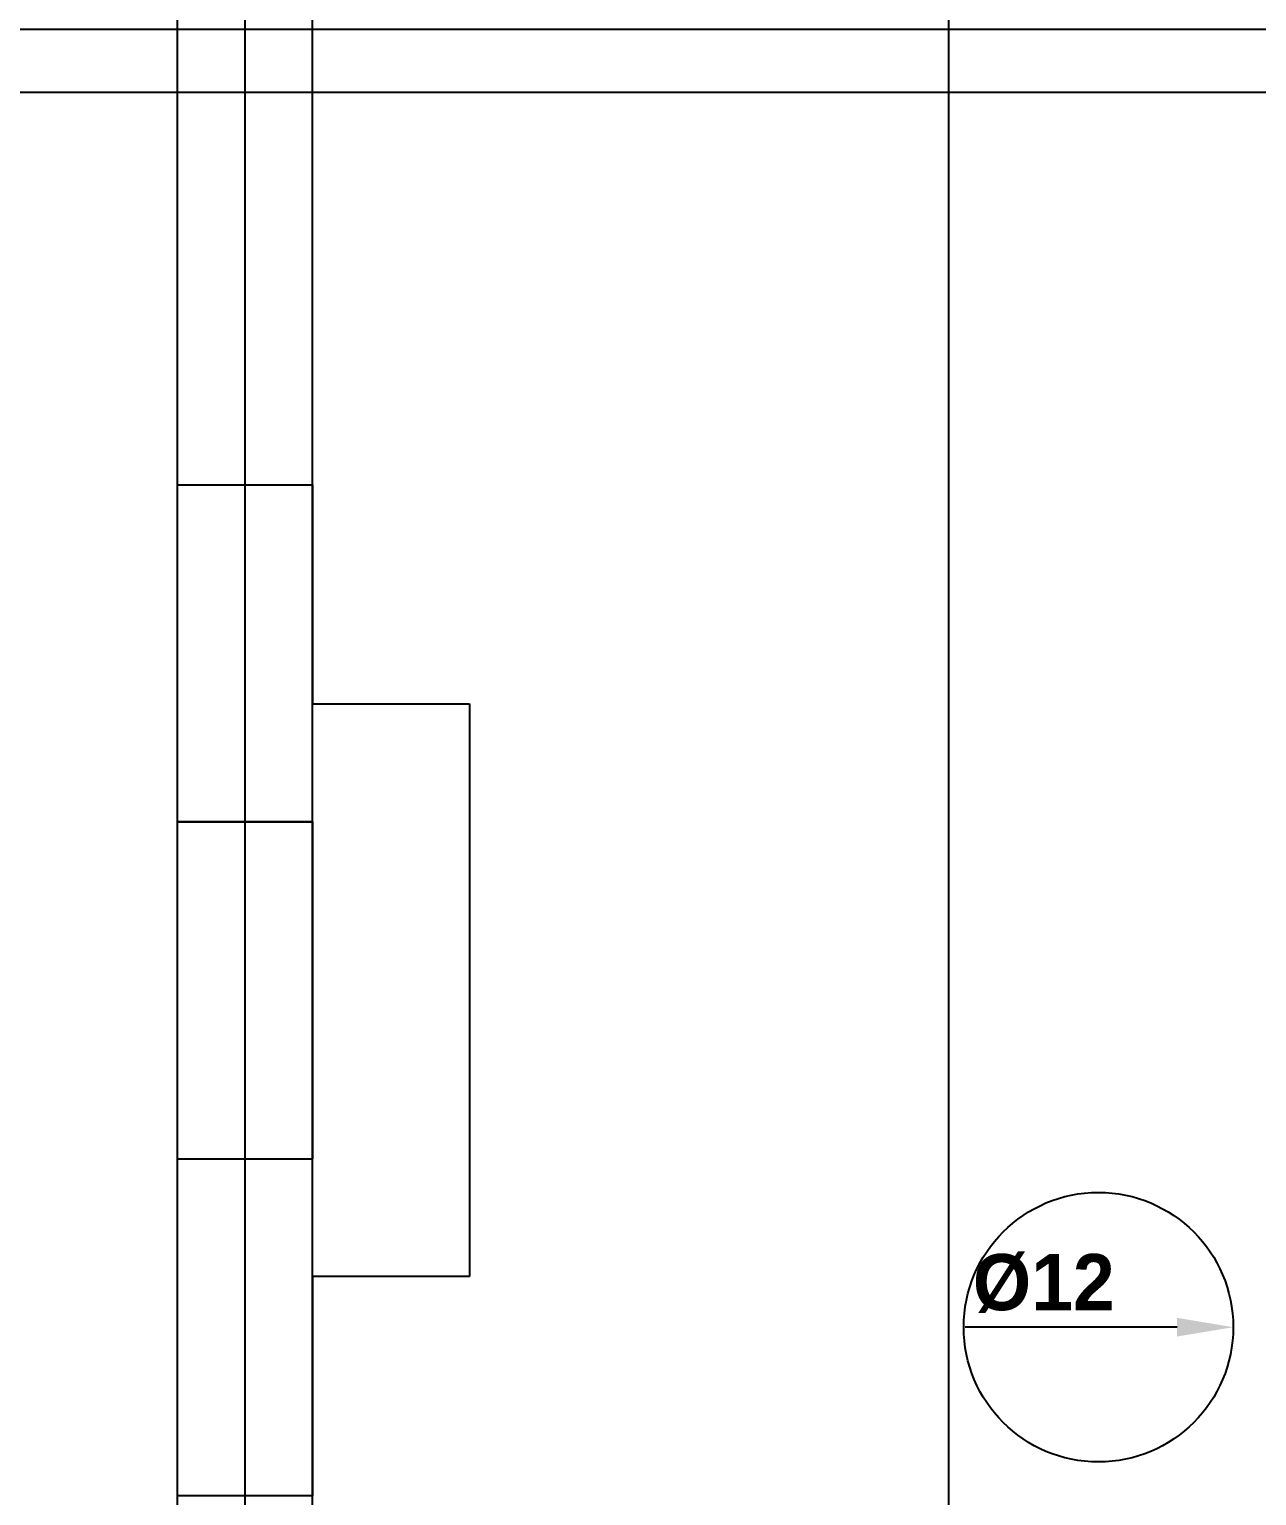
# Model space of a CAD drawing. Header units: millimetres. Extents: x -118 to 978, y -2247 to 617.
# Drawn here: x 540.1 to 594.8, y 546.4 to 611.6 of the extents above; entities that cross this region are included whole.
import ezdxf

# ---------------------------------------------------------------- set-up
doc = ezdxf.new("R2010")
doc.units = ezdxf.units.MM
doc.layers.add('Holes', color=1, linetype='Continuous', plot=False)
doc.layers.add('TabGuides', color=3, linetype='Continuous')
doc.layers.add('text', color=5, linetype='Continuous')
doc.styles.get("Standard").update_dxf_attribs({"font": 'FreeSansBold.ttf'})
doc.dimstyles.new('ISO-25', dxfattribs={"dimtxt": 2.5, "dimasz": 2.5, "dimexe": 1.25, "dimexo": 0.625, "dimtad": 1, "dimdec": 3, "dimdsep": 46, "dimtxsty": 'Standard', "dimcen": 2.5, "dimadec": 0, "dimazin": 0, "dimtfac": 1, "dimtmove": 0, "dimatfit": 3, "dimfxl": 1, "dimarcsym": 0})

# ---------------------------------------------------------------- blocks, each defined once
blk = doc.blocks.new('*D762')
at = {"layer": 'Defpoints', "color": 0}
for p in [(146.229, -54.976), (158.229, -54.976)]:
    blk.add_point(p, dxfattribs=at)
at = {"layer": 'TabGuides', "color": 0, "lineweight": -2}
blk.add_line((155.729, -54.976), (146.3, -54.976), dxfattribs=at)
at = {"layer": 'TabGuides', "color": 0}
blk.add_solid([(155.729, -55.393), (155.729, -54.559), (158.229, -54.976)], dxfattribs=at)
at = {"layer": 'TabGuides', "color": 0, "insert": (149.793, -53.034), "char_height": 2.5, "attachment_point": 5}
blk.add_mtext('%%c12', dxfattribs=at)
blk = doc.blocks.new('*D768')
at = {"layer": 'Defpoints', "color": 0}
for p in [(146.229, -54.976), (158.229, -54.976)]:
    blk.add_point(p, dxfattribs=at)
at = {"layer": 'TabGuides', "color": 0, "lineweight": -2}
blk.add_line((155.729, -54.976), (146.3, -54.976), dxfattribs=at)
at = {"layer": 'TabGuides', "color": 0}
blk.add_solid([(155.729, -55.393), (155.729, -54.559), (158.229, -54.976)], dxfattribs=at)
at = {"layer": 'TabGuides', "color": 0, "insert": (149.793, -53.034), "char_height": 2.5, "attachment_point": 5}
blk.add_mtext('%%c12', dxfattribs=at)
blk = doc.blocks.new('*D774')
at = {"layer": 'Defpoints', "color": 0}
for p in [(146.229, -54.976), (158.229, -54.976)]:
    blk.add_point(p, dxfattribs=at)
at = {"layer": 'TabGuides', "color": 0, "lineweight": -2}
blk.add_line((155.729, -54.976), (146.3, -54.976), dxfattribs=at)
at = {"layer": 'TabGuides', "color": 0}
blk.add_solid([(155.729, -55.393), (155.729, -54.559), (158.229, -54.976)], dxfattribs=at)
at = {"layer": 'TabGuides', "color": 0, "insert": (149.793, -53.034), "char_height": 2.5, "attachment_point": 5}
blk.add_mtext('%%c12', dxfattribs=at)
blk = doc.blocks.new('*D780')
at = {"layer": 'Defpoints', "color": 0}
for p in [(146.229, -54.976), (158.229, -54.976)]:
    blk.add_point(p, dxfattribs=at)
at = {"layer": 'TabGuides', "color": 0, "lineweight": -2}
blk.add_line((155.729, -54.976), (146.3, -54.976), dxfattribs=at)
at = {"layer": 'TabGuides', "color": 0}
blk.add_solid([(155.729, -55.393), (155.729, -54.559), (158.229, -54.976)], dxfattribs=at)
at = {"layer": 'TabGuides', "color": 0, "insert": (149.793, -53.034), "char_height": 2.5, "attachment_point": 5}
blk.add_mtext('%%c12', dxfattribs=at)
blk = doc.blocks.new('*D786')
at = {"layer": 'Defpoints', "color": 0}
for p in [(146.229, -54.976), (158.229, -54.976)]:
    blk.add_point(p, dxfattribs=at)
at = {"layer": 'TabGuides', "color": 0, "lineweight": -2}
blk.add_line((155.729, -54.976), (146.3, -54.976), dxfattribs=at)
at = {"layer": 'TabGuides', "color": 0}
blk.add_solid([(155.729, -55.393), (155.729, -54.559), (158.229, -54.976)], dxfattribs=at)
at = {"layer": 'TabGuides', "color": 0, "insert": (149.793, -53.034), "char_height": 2.5, "attachment_point": 5}
blk.add_mtext('%%c12', dxfattribs=at)
blk = doc.blocks.new('*D792')
at = {"layer": 'Defpoints', "color": 0}
for p in [(146.229, -54.976), (158.229, -54.976)]:
    blk.add_point(p, dxfattribs=at)
at = {"layer": 'TabGuides', "color": 0, "lineweight": -2}
blk.add_line((155.729, -54.976), (146.3, -54.976), dxfattribs=at)
at = {"layer": 'TabGuides', "color": 0}
blk.add_solid([(155.729, -55.393), (155.729, -54.559), (158.229, -54.976)], dxfattribs=at)
at = {"layer": 'TabGuides', "color": 0, "insert": (149.793, -53.034), "char_height": 2.5, "attachment_point": 5}
blk.add_mtext('%%c12', dxfattribs=at)
blk = doc.blocks.new('*D798')
at = {"layer": 'Defpoints', "color": 0}
for p in [(146.229, -54.976), (158.229, -54.976)]:
    blk.add_point(p, dxfattribs=at)
at = {"layer": 'TabGuides', "color": 0, "lineweight": -2}
blk.add_line((155.729, -54.976), (146.3, -54.976), dxfattribs=at)
at = {"layer": 'TabGuides', "color": 0}
blk.add_solid([(155.729, -55.393), (155.729, -54.559), (158.229, -54.976)], dxfattribs=at)
at = {"layer": 'TabGuides', "color": 0, "insert": (149.793, -53.034), "char_height": 2.5, "attachment_point": 5}
blk.add_mtext('%%c12', dxfattribs=at)
blk = doc.blocks.new('*D804')
at = {"layer": 'Defpoints', "color": 0}
for p in [(146.229, -54.976), (158.229, -54.976)]:
    blk.add_point(p, dxfattribs=at)
at = {"layer": 'TabGuides', "color": 0, "lineweight": -2}
blk.add_line((155.729, -54.976), (146.3, -54.976), dxfattribs=at)
at = {"layer": 'TabGuides', "color": 0}
blk.add_solid([(155.729, -55.393), (155.729, -54.559), (158.229, -54.976)], dxfattribs=at)
at = {"layer": 'TabGuides', "color": 0, "insert": (149.793, -53.034), "char_height": 2.5, "attachment_point": 5}
blk.add_mtext('%%c12', dxfattribs=at)
blk = doc.blocks.new('*D810')
at = {"layer": 'Defpoints', "color": 0}
for p in [(146.229, -54.976), (158.229, -54.976)]:
    blk.add_point(p, dxfattribs=at)
at = {"layer": 'TabGuides', "color": 0, "lineweight": -2}
blk.add_line((155.729, -54.976), (146.3, -54.976), dxfattribs=at)
at = {"layer": 'TabGuides', "color": 0}
blk.add_solid([(155.729, -55.393), (155.729, -54.559), (158.229, -54.976)], dxfattribs=at)
at = {"layer": 'TabGuides', "color": 0, "insert": (149.793, -53.034), "char_height": 2.5, "attachment_point": 5}
blk.add_mtext('%%c12', dxfattribs=at)
blk = doc.blocks.new('*D816')
at = {"layer": 'Defpoints', "color": 0}
for p in [(146.229, -54.976), (158.229, -54.976)]:
    blk.add_point(p, dxfattribs=at)
at = {"layer": 'TabGuides', "color": 0, "lineweight": -2}
blk.add_line((155.729, -54.976), (146.3, -54.976), dxfattribs=at)
at = {"layer": 'TabGuides', "color": 0}
blk.add_solid([(155.729, -55.393), (155.729, -54.559), (158.229, -54.976)], dxfattribs=at)
at = {"layer": 'TabGuides', "color": 0, "insert": (149.793, -53.034), "char_height": 2.5, "attachment_point": 5}
blk.add_mtext('%%c12', dxfattribs=at)
blk = doc.blocks.new('*D822')
at = {"layer": 'Defpoints', "color": 0}
for p in [(146.229, -54.976), (158.229, -54.976)]:
    blk.add_point(p, dxfattribs=at)
at = {"layer": 'TabGuides', "color": 0, "lineweight": -2}
blk.add_line((155.729, -54.976), (146.3, -54.976), dxfattribs=at)
at = {"layer": 'TabGuides', "color": 0}
blk.add_solid([(155.729, -55.393), (155.729, -54.559), (158.229, -54.976)], dxfattribs=at)
at = {"layer": 'TabGuides', "color": 0, "insert": (149.793, -53.034), "char_height": 2.5, "attachment_point": 5}
blk.add_mtext('%%c12', dxfattribs=at)
blk = doc.blocks.new('*D828')
at = {"layer": 'Defpoints', "color": 0}
for p in [(146.229, -54.976), (158.229, -54.976)]:
    blk.add_point(p, dxfattribs=at)
at = {"layer": 'TabGuides', "color": 0, "lineweight": -2}
blk.add_line((155.729, -54.976), (146.3, -54.976), dxfattribs=at)
at = {"layer": 'TabGuides', "color": 0}
blk.add_solid([(155.729, -55.393), (155.729, -54.559), (158.229, -54.976)], dxfattribs=at)
at = {"layer": 'TabGuides', "color": 0, "insert": (149.793, -53.034), "char_height": 2.5, "attachment_point": 5}
blk.add_mtext('%%c12', dxfattribs=at)
blk = doc.blocks.new('*D834')
at = {"layer": 'Defpoints', "color": 0}
for p in [(146.229, -54.976), (158.229, -54.976)]:
    blk.add_point(p, dxfattribs=at)
at = {"layer": 'TabGuides', "color": 0, "lineweight": -2}
blk.add_line((155.729, -54.976), (146.3, -54.976), dxfattribs=at)
at = {"layer": 'TabGuides', "color": 0}
blk.add_solid([(155.729, -55.393), (155.729, -54.559), (158.229, -54.976)], dxfattribs=at)
at = {"layer": 'TabGuides', "color": 0, "insert": (149.793, -53.034), "char_height": 2.5, "attachment_point": 5}
blk.add_mtext('%%c12', dxfattribs=at)
blk = doc.blocks.new('*D840')
at = {"layer": 'Defpoints', "color": 0}
for p in [(146.229, -54.976), (158.229, -54.976)]:
    blk.add_point(p, dxfattribs=at)
at = {"layer": 'TabGuides', "color": 0, "lineweight": -2}
blk.add_line((155.729, -54.976), (146.3, -54.976), dxfattribs=at)
at = {"layer": 'TabGuides', "color": 0}
blk.add_solid([(155.729, -55.393), (155.729, -54.559), (158.229, -54.976)], dxfattribs=at)
at = {"layer": 'TabGuides', "color": 0, "insert": (149.793, -53.034), "char_height": 2.5, "attachment_point": 5}
blk.add_mtext('%%c12', dxfattribs=at)
blk = doc.blocks.new('*D846')
at = {"layer": 'Defpoints', "color": 0}
for p in [(146.229, -54.976), (158.229, -54.976)]:
    blk.add_point(p, dxfattribs=at)
at = {"layer": 'TabGuides', "color": 0, "lineweight": -2}
blk.add_line((155.729, -54.976), (146.3, -54.976), dxfattribs=at)
at = {"layer": 'TabGuides', "color": 0}
blk.add_solid([(155.729, -55.393), (155.729, -54.559), (158.229, -54.976)], dxfattribs=at)
at = {"layer": 'TabGuides', "color": 0, "insert": (149.793, -53.034), "char_height": 2.5, "attachment_point": 5}
blk.add_mtext('%%c12', dxfattribs=at)
blk = doc.blocks.new('*D852')
at = {"layer": 'Defpoints', "color": 0}
for p in [(146.229, -54.976), (158.229, -54.976)]:
    blk.add_point(p, dxfattribs=at)
at = {"layer": 'TabGuides', "color": 0, "lineweight": -2}
blk.add_line((155.729, -54.976), (146.3, -54.976), dxfattribs=at)
at = {"layer": 'TabGuides', "color": 0}
blk.add_solid([(155.729, -55.393), (155.729, -54.559), (158.229, -54.976)], dxfattribs=at)
at = {"layer": 'TabGuides', "color": 0, "insert": (149.793, -53.034), "char_height": 2.5, "attachment_point": 5}
blk.add_mtext('%%c12', dxfattribs=at)
blk = doc.blocks.new('*D858')
at = {"layer": 'Defpoints', "color": 0}
for p in [(146.229, -54.976), (158.229, -54.976)]:
    blk.add_point(p, dxfattribs=at)
at = {"layer": 'TabGuides', "color": 0, "lineweight": -2}
blk.add_line((155.729, -54.976), (146.3, -54.976), dxfattribs=at)
at = {"layer": 'TabGuides', "color": 0}
blk.add_solid([(155.729, -55.393), (155.729, -54.559), (158.229, -54.976)], dxfattribs=at)
at = {"layer": 'TabGuides', "color": 0, "insert": (149.793, -53.034), "char_height": 2.5, "attachment_point": 5}
blk.add_mtext('%%c12', dxfattribs=at)
blk = doc.blocks.new('*D864')
at = {"layer": 'Defpoints', "color": 0}
for p in [(146.229, -54.976), (158.229, -54.976)]:
    blk.add_point(p, dxfattribs=at)
at = {"layer": 'TabGuides', "color": 0, "lineweight": -2}
blk.add_line((155.729, -54.976), (146.3, -54.976), dxfattribs=at)
at = {"layer": 'TabGuides', "color": 0}
blk.add_solid([(155.729, -55.393), (155.729, -54.559), (158.229, -54.976)], dxfattribs=at)
at = {"layer": 'TabGuides', "color": 0, "insert": (149.793, -53.034), "char_height": 2.5, "attachment_point": 5}
blk.add_mtext('%%c12', dxfattribs=at)
blk = doc.blocks.new('*D870')
at = {"layer": 'Defpoints', "color": 0}
for p in [(146.229, -54.976), (158.229, -54.976)]:
    blk.add_point(p, dxfattribs=at)
at = {"layer": 'TabGuides', "color": 0, "lineweight": -2}
blk.add_line((155.729, -54.976), (146.3, -54.976), dxfattribs=at)
at = {"layer": 'TabGuides', "color": 0}
blk.add_solid([(155.729, -55.393), (155.729, -54.559), (158.229, -54.976)], dxfattribs=at)
at = {"layer": 'TabGuides', "color": 0, "insert": (149.793, -53.034), "char_height": 2.5, "attachment_point": 5}
blk.add_mtext('%%c12', dxfattribs=at)
blk = doc.blocks.new('*D876')
at = {"layer": 'Defpoints', "color": 0}
for p in [(146.229, -54.976), (158.229, -54.976)]:
    blk.add_point(p, dxfattribs=at)
at = {"layer": 'TabGuides', "color": 0, "lineweight": -2}
blk.add_line((155.729, -54.976), (146.3, -54.976), dxfattribs=at)
at = {"layer": 'TabGuides', "color": 0}
blk.add_solid([(155.729, -55.393), (155.729, -54.559), (158.229, -54.976)], dxfattribs=at)
at = {"layer": 'TabGuides', "color": 0, "insert": (149.793, -53.034), "char_height": 2.5, "attachment_point": 5}
blk.add_mtext('%%c12', dxfattribs=at)
blk = doc.blocks.new('*D882')
at = {"layer": 'Defpoints', "color": 0}
for p in [(146.229, -54.976), (158.229, -54.976)]:
    blk.add_point(p, dxfattribs=at)
at = {"layer": 'TabGuides', "color": 0, "lineweight": -2}
blk.add_line((155.729, -54.976), (146.3, -54.976), dxfattribs=at)
at = {"layer": 'TabGuides', "color": 0}
blk.add_solid([(155.729, -55.393), (155.729, -54.559), (158.229, -54.976)], dxfattribs=at)
at = {"layer": 'TabGuides', "color": 0, "insert": (149.793, -53.034), "char_height": 2.5, "attachment_point": 5}
blk.add_mtext('%%c12', dxfattribs=at)
blk = doc.blocks.new('*D888')
at = {"layer": 'Defpoints', "color": 0}
for p in [(146.229, -54.976), (158.229, -54.976)]:
    blk.add_point(p, dxfattribs=at)
at = {"layer": 'TabGuides', "color": 0, "lineweight": -2}
blk.add_line((155.729, -54.976), (146.3, -54.976), dxfattribs=at)
at = {"layer": 'TabGuides', "color": 0}
blk.add_solid([(155.729, -55.393), (155.729, -54.559), (158.229, -54.976)], dxfattribs=at)
at = {"layer": 'TabGuides', "color": 0, "insert": (149.793, -53.034), "char_height": 2.5, "attachment_point": 5}
blk.add_mtext('%%c12', dxfattribs=at)
blk = doc.blocks.new('*D894')
at = {"layer": 'Defpoints', "color": 0}
for p in [(146.229, -54.976), (158.229, -54.976)]:
    blk.add_point(p, dxfattribs=at)
at = {"layer": 'TabGuides', "color": 0, "lineweight": -2}
blk.add_line((155.729, -54.976), (146.3, -54.976), dxfattribs=at)
at = {"layer": 'TabGuides', "color": 0}
blk.add_solid([(155.729, -55.393), (155.729, -54.559), (158.229, -54.976)], dxfattribs=at)
at = {"layer": 'TabGuides', "color": 0, "insert": (149.793, -53.034), "char_height": 2.5, "attachment_point": 5}
blk.add_mtext('%%c12', dxfattribs=at)
blk = doc.blocks.new('*D900')
at = {"layer": 'Defpoints', "color": 0}
for p in [(146.229, -54.976), (158.229, -54.976)]:
    blk.add_point(p, dxfattribs=at)
at = {"layer": 'TabGuides', "color": 0, "lineweight": -2}
blk.add_line((155.729, -54.976), (146.3, -54.976), dxfattribs=at)
at = {"layer": 'TabGuides', "color": 0}
blk.add_solid([(155.729, -55.393), (155.729, -54.559), (158.229, -54.976)], dxfattribs=at)
at = {"layer": 'TabGuides', "color": 0, "insert": (149.793, -53.034), "char_height": 2.5, "attachment_point": 5}
blk.add_mtext('%%c12', dxfattribs=at)
blk = doc.blocks.new('*D906')
at = {"layer": 'Defpoints', "color": 0}
for p in [(146.229, -54.976), (158.229, -54.976)]:
    blk.add_point(p, dxfattribs=at)
at = {"layer": 'TabGuides', "color": 0, "lineweight": -2}
blk.add_line((155.729, -54.976), (146.3, -54.976), dxfattribs=at)
at = {"layer": 'TabGuides', "color": 0}
blk.add_solid([(155.729, -55.393), (155.729, -54.559), (158.229, -54.976)], dxfattribs=at)
at = {"layer": 'TabGuides', "color": 0, "insert": (149.793, -53.034), "char_height": 2.5, "attachment_point": 5}
blk.add_mtext('%%c12', dxfattribs=at)
blk = doc.blocks.new('*D912')
at = {"layer": 'Defpoints', "color": 0}
for p in [(146.229, -54.976), (158.229, -54.976)]:
    blk.add_point(p, dxfattribs=at)
at = {"layer": 'TabGuides', "color": 0, "lineweight": -2}
blk.add_line((155.729, -54.976), (146.3, -54.976), dxfattribs=at)
at = {"layer": 'TabGuides', "color": 0}
blk.add_solid([(155.729, -55.393), (155.729, -54.559), (158.229, -54.976)], dxfattribs=at)
at = {"layer": 'TabGuides', "color": 0, "insert": (149.793, -53.034), "char_height": 2.5, "attachment_point": 5}
blk.add_mtext('%%c12', dxfattribs=at)
blk = doc.blocks.new('*D918')
at = {"layer": 'Defpoints', "color": 0}
for p in [(146.229, -54.976), (158.229, -54.976)]:
    blk.add_point(p, dxfattribs=at)
at = {"layer": 'TabGuides', "color": 0, "lineweight": -2}
blk.add_line((155.729, -54.976), (146.3, -54.976), dxfattribs=at)
at = {"layer": 'TabGuides', "color": 0}
blk.add_solid([(155.729, -55.393), (155.729, -54.559), (158.229, -54.976)], dxfattribs=at)
at = {"layer": 'TabGuides', "color": 0, "insert": (149.793, -53.034), "char_height": 2.5, "attachment_point": 5}
blk.add_mtext('%%c12', dxfattribs=at)
blk = doc.blocks.new('*D924')
at = {"layer": 'Defpoints', "color": 0}
for p in [(146.229, -54.976), (158.229, -54.976)]:
    blk.add_point(p, dxfattribs=at)
at = {"layer": 'TabGuides', "color": 0, "lineweight": -2}
blk.add_line((155.729, -54.976), (146.3, -54.976), dxfattribs=at)
at = {"layer": 'TabGuides', "color": 0}
blk.add_solid([(155.729, -55.393), (155.729, -54.559), (158.229, -54.976)], dxfattribs=at)
at = {"layer": 'TabGuides', "color": 0, "insert": (149.793, -53.034), "char_height": 2.5, "attachment_point": 5}
blk.add_mtext('%%c12', dxfattribs=at)
blk = doc.blocks.new('*D930')
at = {"layer": 'Defpoints', "color": 0}
for p in [(146.229, -54.976), (158.229, -54.976)]:
    blk.add_point(p, dxfattribs=at)
at = {"layer": 'TabGuides', "color": 0, "lineweight": -2}
blk.add_line((155.729, -54.976), (146.3, -54.976), dxfattribs=at)
at = {"layer": 'TabGuides', "color": 0}
blk.add_solid([(155.729, -55.393), (155.729, -54.559), (158.229, -54.976)], dxfattribs=at)
at = {"layer": 'TabGuides', "color": 0, "insert": (149.793, -53.034), "char_height": 2.5, "attachment_point": 5}
blk.add_mtext('%%c12', dxfattribs=at)
blk = doc.blocks.new('*D936')
at = {"layer": 'Defpoints', "color": 0}
for p in [(146.229, -54.976), (158.229, -54.976)]:
    blk.add_point(p, dxfattribs=at)
at = {"layer": 'TabGuides', "color": 0, "lineweight": -2}
blk.add_line((155.729, -54.976), (146.3, -54.976), dxfattribs=at)
at = {"layer": 'TabGuides', "color": 0}
blk.add_solid([(155.729, -55.393), (155.729, -54.559), (158.229, -54.976)], dxfattribs=at)
at = {"layer": 'TabGuides', "color": 0, "insert": (149.793, -53.034), "char_height": 2.5, "attachment_point": 5}
blk.add_mtext('%%c12', dxfattribs=at)
blk = doc.blocks.new('Back Panel')
blk.add_line((0, 2.798), (208.5, 2.798))
blk.add_line((0, 2.798), (208.5, 2.798))
blk.add_line((0, 2.798), (208.5, 2.798))
blk.add_line((0, 2.798), (208.5, 2.798))
blk.add_line((0, 2.798), (208.5, 2.798))
blk.add_line((0, 2.798), (208.5, 2.798))
blk.add_line((0, 2.798), (208.5, 2.798))
blk.add_line((0, 2.798), (208.5, 2.798))
blk.add_line((0, 2.798), (208.5, 2.798))
blk.add_line((0, 2.798), (208.5, 2.798))
blk.add_line((0, 2.798), (208.5, 2.798))
blk.add_line((0, 2.798), (208.5, 2.798))
blk.add_line((0, 2.798), (208.5, 2.798))
blk.add_line((0, 2.798), (208.5, 2.798))
blk.add_line((0, 2.798), (208.5, 2.798))
blk.add_line((0, 2.798), (208.5, 2.798))
blk.add_line((0, 2.798), (208.5, 2.798))
blk.add_line((0, 2.798), (208.5, 2.798))
blk.add_line((0, 2.798), (208.5, 2.798))
blk.add_line((0, 2.798), (208.5, 2.798))
blk.add_line((0, 2.798), (208.5, 2.798))
blk.add_line((0, 2.798), (208.5, 2.798))
blk.add_line((0, 2.798), (208.5, 2.798))
blk.add_line((0, 2.798), (208.5, 2.798))
blk.add_line((0, 2.798), (208.5, 2.798))
blk.add_line((0, 2.798), (208.5, 2.798))
blk.add_line((0, 2.798), (208.5, 2.798))
blk.add_line((0, 2.798), (208.5, 2.798))
blk.add_line((0, 2.798), (208.5, 2.798))
blk.add_line((0, 2.798), (208.5, 2.798))
at = {"layer": 'Holes'}
for p, q in [((111.2286, -32.476), (111.2286, -17.476)), ((111.2286, -17.476), (117.2286, -17.476)), ((111.2286, -32.476), (111.2286, -17.476)), ((111.2286, -17.476), (117.2286, -17.476)), ((111.2286, -32.476), (111.2286, -17.476)), ((111.2286, -17.476), (117.2286, -17.476)), ((111.2286, -32.476), (111.2286, -17.476)), ((111.2286, -17.476), (117.2286, -17.476)), ((111.2286, -32.476), (111.2286, -17.476)), ((111.2286, -17.476), (117.2286, -17.476)), ((111.2286, -32.476), (111.2286, -17.476)), ((111.2286, -17.476), (117.2286, -17.476)), ((111.2286, -32.476), (111.2286, -17.476)), ((111.2286, -17.476), (117.2286, -17.476)), ((111.2286, -32.476), (111.2286, -17.476)), ((111.2286, -17.476), (117.2286, -17.476)), ((111.2286, -32.476), (111.2286, -17.476)), ((111.2286, -17.476), (117.2286, -17.476)), ((111.2286, -32.476), (111.2286, -17.476)), ((111.2286, -17.476), (117.2286, -17.476)), ((111.2286, -32.476), (111.2286, -17.476)), ((111.2286, -17.476), (117.2286, -17.476)), ((111.2286, -32.476), (111.2286, -17.476)), ((111.2286, -17.476), (117.2286, -17.476)), ((111.2286, -32.476), (111.2286, -17.476)), ((111.2286, -17.476), (117.2286, -17.476)), ((111.2286, -32.476), (111.2286, -17.476)), ((111.2286, -17.476), (117.2286, -17.476)), ((111.2286, -32.476), (111.2286, -17.476)), ((111.2286, -17.476), (117.2286, -17.476)), ((111.2286, -32.476), (111.2286, -17.476)), ((111.2286, -17.476), (117.2286, -17.476)), ((111.2286, -32.476), (111.2286, -17.476)), ((111.2286, -17.476), (117.2286, -17.476)), ((111.2286, -32.476), (111.2286, -17.476)), ((111.2286, -17.476), (117.2286, -17.476)), ((111.2286, -32.476), (111.2286, -17.476)), ((111.2286, -17.476), (117.2286, -17.476)), ((111.2286, -32.476), (111.2286, -17.476)), ((111.2286, -17.476), (117.2286, -17.476)), ((111.2286, -32.476), (111.2286, -17.476)), ((111.2286, -17.476), (117.2286, -17.476)), ((111.2286, -32.476), (111.2286, -17.476)), ((111.2286, -17.476), (117.2286, -17.476)), ((111.2286, -32.476), (111.2286, -17.476)), ((111.2286, -17.476), (117.2286, -17.476)), ((111.2286, -32.476), (111.2286, -17.476)), ((111.2286, -17.476), (117.2286, -17.476)), ((111.2286, -32.476), (111.2286, -17.476)), ((111.2286, -17.476), (117.2286, -17.476)), ((111.2286, -32.476), (111.2286, -17.476)), ((111.2286, -17.476), (117.2286, -17.476)), ((111.2286, -32.476), (111.2286, -17.476)), ((111.2286, -17.476), (117.2286, -17.476)), ((111.2286, -32.476), (111.2286, -17.476)), ((111.2286, -17.476), (117.2286, -17.476)), ((111.2286, -32.476), (111.2286, -17.476)), ((111.2286, -17.476), (117.2286, -17.476)), ((111.2286, -32.476), (111.2286, -17.476)), ((111.2286, -17.476), (117.2286, -17.476)), ((117.2286, -17.476), (117.2286, -27.226)), ((117.2286, -17.476), (117.2286, -27.226)), ((117.2286, -17.476), (117.2286, -27.226)), ((117.2286, -17.476), (117.2286, -27.226)), ((117.2286, -17.476), (117.2286, -27.226)), ((117.2286, -17.476), (117.2286, -27.226)), ((117.2286, -17.476), (117.2286, -27.226)), ((117.2286, -17.476), (117.2286, -27.226)), ((117.2286, -17.476), (117.2286, -27.226)), ((117.2286, -17.476), (117.2286, -27.226)), ((117.2286, -17.476), (117.2286, -27.226)), ((117.2286, -17.476), (117.2286, -27.226)), ((117.2286, -17.476), (117.2286, -27.226)), ((117.2286, -17.476), (117.2286, -27.226)), ((117.2286, -17.476), (117.2286, -27.226)), ((117.2286, -17.476), (117.2286, -27.226)), ((117.2286, -17.476), (117.2286, -27.226)), ((117.2286, -17.476), (117.2286, -27.226)), ((117.2286, -17.476), (117.2286, -27.226)), ((117.2286, -17.476), (117.2286, -27.226)), ((117.2286, -17.476), (117.2286, -27.226)), ((117.2286, -17.476), (117.2286, -27.226)), ((117.2286, -17.476), (117.2286, -27.226)), ((117.2286, -17.476), (117.2286, -27.226)), ((117.2286, -17.476), (117.2286, -27.226)), ((117.2286, -17.476), (117.2286, -27.226)), ((117.2286, -17.476), (117.2286, -27.226)), ((117.2286, -17.476), (117.2286, -27.226)), ((117.2286, -17.476), (117.2286, -27.226)), ((117.2286, -17.476), (117.2286, -27.226)), ((117.2286, -27.226), (124.2286, -27.226)), ((117.2286, -27.226), (124.2286, -27.226)), ((117.2286, -27.226), (124.2286, -27.226)), ((117.2286, -27.226), (124.2286, -27.226)), ((117.2286, -27.226), (124.2286, -27.226)), ((117.2286, -27.226), (124.2286, -27.226)), ((117.2286, -27.226), (124.2286, -27.226)), ((117.2286, -27.226), (124.2286, -27.226)), ((117.2286, -27.226), (124.2286, -27.226)), ((117.2286, -27.226), (124.2286, -27.226)), ((117.2286, -27.226), (124.2286, -27.226)), ((117.2286, -27.226), (124.2286, -27.226)), ((117.2286, -27.226), (124.2286, -27.226)), ((117.2286, -27.226), (124.2286, -27.226)), ((117.2286, -27.226), (124.2286, -27.226)), ((117.2286, -27.226), (124.2286, -27.226)), ((117.2286, -27.226), (124.2286, -27.226)), ((117.2286, -27.226), (124.2286, -27.226)), ((117.2286, -27.226), (124.2286, -27.226)), ((117.2286, -27.226), (124.2286, -27.226)), ((117.2286, -27.226), (124.2286, -27.226)), ((117.2286, -27.226), (124.2286, -27.226)), ((117.2286, -27.226), (124.2286, -27.226)), ((117.2286, -27.226), (124.2286, -27.226)), ((117.2286, -27.226), (124.2286, -27.226)), ((117.2286, -27.226), (124.2286, -27.226)), ((117.2286, -27.226), (124.2286, -27.226)), ((117.2286, -27.226), (124.2286, -27.226)), ((117.2286, -27.226), (124.2286, -27.226)), ((117.2286, -27.226), (124.2286, -27.226)), ((124.2286, -27.226), (124.2286, -52.726)), ((124.2286, -27.226), (124.2286, -52.726)), ((124.2286, -27.226), (124.2286, -52.726)), ((124.2286, -27.226), (124.2286, -52.726)), ((124.2286, -27.226), (124.2286, -52.726)), ((124.2286, -27.226), (124.2286, -52.726)), ((124.2286, -27.226), (124.2286, -52.726)), ((124.2286, -27.226), (124.2286, -52.726)), ((124.2286, -27.226), (124.2286, -52.726)), ((124.2286, -27.226), (124.2286, -52.726)), ((124.2286, -27.226), (124.2286, -52.726)), ((124.2286, -27.226), (124.2286, -52.726)), ((124.2286, -27.226), (124.2286, -52.726)), ((124.2286, -27.226), (124.2286, -52.726)), ((124.2286, -27.226), (124.2286, -52.726)), ((124.2286, -27.226), (124.2286, -52.726)), ((124.2286, -27.226), (124.2286, -52.726)), ((124.2286, -27.226), (124.2286, -52.726)), ((124.2286, -27.226), (124.2286, -52.726)), ((124.2286, -27.226), (124.2286, -52.726)), ((124.2286, -27.226), (124.2286, -52.726)), ((124.2286, -27.226), (124.2286, -52.726)), ((124.2286, -27.226), (124.2286, -52.726)), ((124.2286, -27.226), (124.2286, -52.726)), ((124.2286, -27.226), (124.2286, -52.726)), ((124.2286, -27.226), (124.2286, -52.726)), ((124.2286, -27.226), (124.2286, -52.726)), ((124.2286, -27.226), (124.2286, -52.726)), ((124.2286, -27.226), (124.2286, -52.726)), ((124.2286, -27.226), (124.2286, -52.726)), ((117.2286, -32.476), (111.2286, -32.476)), ((111.2286, -32.476), (117.2286, -32.476)), ((117.2286, -32.476), (111.2286, -32.476)), ((111.2286, -32.476), (117.2286, -32.476)), ((117.2286, -32.476), (111.2286, -32.476)), ((111.2286, -32.476), (117.2286, -32.476)), ((117.2286, -32.476), (111.2286, -32.476)), ((111.2286, -32.476), (117.2286, -32.476)), ((117.2286, -32.476), (111.2286, -32.476)), ((111.2286, -32.476), (117.2286, -32.476)), ((117.2286, -32.476), (111.2286, -32.476)), ((111.2286, -32.476), (117.2286, -32.476)), ((117.2286, -32.476), (111.2286, -32.476)), ((111.2286, -32.476), (117.2286, -32.476)), ((117.2286, -32.476), (111.2286, -32.476)), ((111.2286, -32.476), (117.2286, -32.476)), ((117.2286, -32.476), (111.2286, -32.476)), ((111.2286, -32.476), (117.2286, -32.476)), ((117.2286, -32.476), (111.2286, -32.476)), ((111.2286, -32.476), (117.2286, -32.476)), ((117.2286, -32.476), (111.2286, -32.476)), ((111.2286, -32.476), (117.2286, -32.476)), ((117.2286, -32.476), (111.2286, -32.476)), ((111.2286, -32.476), (117.2286, -32.476)), ((117.2286, -32.476), (111.2286, -32.476)), ((111.2286, -32.476), (117.2286, -32.476)), ((117.2286, -32.476), (111.2286, -32.476)), ((111.2286, -32.476), (117.2286, -32.476)), ((117.2286, -32.476), (111.2286, -32.476)), ((111.2286, -32.476), (117.2286, -32.476)), ((117.2286, -32.476), (111.2286, -32.476)), ((111.2286, -32.476), (117.2286, -32.476)), ((117.2286, -32.476), (111.2286, -32.476)), ((111.2286, -32.476), (117.2286, -32.476)), ((117.2286, -32.476), (111.2286, -32.476)), ((111.2286, -32.476), (117.2286, -32.476)), ((117.2286, -32.476), (111.2286, -32.476)), ((111.2286, -32.476), (117.2286, -32.476)), ((117.2286, -32.476), (111.2286, -32.476)), ((111.2286, -32.476), (117.2286, -32.476)), ((117.2286, -32.476), (111.2286, -32.476)), ((111.2286, -32.476), (117.2286, -32.476)), ((117.2286, -32.476), (111.2286, -32.476)), ((111.2286, -32.476), (117.2286, -32.476)), ((117.2286, -32.476), (111.2286, -32.476)), ((111.2286, -32.476), (117.2286, -32.476)), ((117.2286, -32.476), (111.2286, -32.476)), ((111.2286, -32.476), (117.2286, -32.476)), ((117.2286, -32.476), (111.2286, -32.476)), ((111.2286, -32.476), (117.2286, -32.476)), ((117.2286, -32.476), (111.2286, -32.476)), ((111.2286, -32.476), (117.2286, -32.476)), ((117.2286, -32.476), (111.2286, -32.476)), ((111.2286, -32.476), (117.2286, -32.476)), ((117.2286, -32.476), (111.2286, -32.476)), ((111.2286, -32.476), (117.2286, -32.476)), ((117.2286, -32.476), (111.2286, -32.476)), ((111.2286, -32.476), (117.2286, -32.476)), ((117.2286, -32.476), (111.2286, -32.476)), ((111.2286, -32.476), (117.2286, -32.476)), ((117.2286, -32.476), (117.2286, -47.476)), ((117.2286, -32.476), (117.2286, -47.476)), ((117.2286, -32.476), (117.2286, -47.476)), ((117.2286, -32.476), (117.2286, -47.476)), ((117.2286, -32.476), (117.2286, -47.476)), ((117.2286, -32.476), (117.2286, -47.476)), ((117.2286, -32.476), (117.2286, -47.476)), ((117.2286, -32.476), (117.2286, -47.476)), ((117.2286, -32.476), (117.2286, -47.476)), ((117.2286, -32.476), (117.2286, -47.476)), ((117.2286, -32.476), (117.2286, -47.476)), ((117.2286, -32.476), (117.2286, -47.476)), ((117.2286, -32.476), (117.2286, -47.476)), ((117.2286, -32.476), (117.2286, -47.476)), ((117.2286, -32.476), (117.2286, -47.476)), ((117.2286, -32.476), (117.2286, -47.476)), ((117.2286, -32.476), (117.2286, -47.476)), ((117.2286, -32.476), (117.2286, -47.476)), ((117.2286, -32.476), (117.2286, -47.476)), ((117.2286, -32.476), (117.2286, -47.476)), ((117.2286, -32.476), (117.2286, -47.476)), ((117.2286, -32.476), (117.2286, -47.476)), ((117.2286, -32.476), (117.2286, -47.476)), ((117.2286, -32.476), (117.2286, -47.476)), ((117.2286, -32.476), (117.2286, -47.476)), ((117.2286, -32.476), (117.2286, -47.476)), ((117.2286, -32.476), (117.2286, -47.476)), ((117.2286, -32.476), (117.2286, -47.476)), ((117.2286, -32.476), (117.2286, -47.476)), ((117.2286, -32.476), (117.2286, -47.476)), ((111.2286, -62.476), (111.2286, -47.476)), ((111.2286, -47.476), (117.2286, -47.476)), ((111.2286, -47.476), (117.2286, -47.476)), ((111.2286, -62.476), (111.2286, -47.476)), ((111.2286, -47.476), (117.2286, -47.476)), ((111.2286, -47.476), (117.2286, -47.476)), ((111.2286, -62.476), (111.2286, -47.476)), ((111.2286, -47.476), (117.2286, -47.476)), ((111.2286, -47.476), (117.2286, -47.476)), ((111.2286, -62.476), (111.2286, -47.476)), ((111.2286, -47.476), (117.2286, -47.476)), ((111.2286, -47.476), (117.2286, -47.476)), ((111.2286, -62.476), (111.2286, -47.476)), ((111.2286, -47.476), (117.2286, -47.476)), ((111.2286, -47.476), (117.2286, -47.476)), ((111.2286, -62.476), (111.2286, -47.476)), ((111.2286, -47.476), (117.2286, -47.476)), ((111.2286, -47.476), (117.2286, -47.476)), ((111.2286, -62.476), (111.2286, -47.476)), ((111.2286, -47.476), (117.2286, -47.476)), ((111.2286, -47.476), (117.2286, -47.476)), ((111.2286, -62.476), (111.2286, -47.476)), ((111.2286, -47.476), (117.2286, -47.476)), ((111.2286, -47.476), (117.2286, -47.476)), ((111.2286, -62.476), (111.2286, -47.476)), ((111.2286, -47.476), (117.2286, -47.476)), ((111.2286, -47.476), (117.2286, -47.476)), ((111.2286, -62.476), (111.2286, -47.476)), ((111.2286, -47.476), (117.2286, -47.476)), ((111.2286, -47.476), (117.2286, -47.476)), ((111.2286, -62.476), (111.2286, -47.476)), ((111.2286, -47.476), (117.2286, -47.476)), ((111.2286, -47.476), (117.2286, -47.476)), ((111.2286, -62.476), (111.2286, -47.476)), ((111.2286, -47.476), (117.2286, -47.476)), ((111.2286, -47.476), (117.2286, -47.476)), ((111.2286, -62.476), (111.2286, -47.476)), ((111.2286, -47.476), (117.2286, -47.476)), ((111.2286, -47.476), (117.2286, -47.476)), ((111.2286, -62.476), (111.2286, -47.476)), ((111.2286, -47.476), (117.2286, -47.476)), ((111.2286, -47.476), (117.2286, -47.476)), ((111.2286, -62.476), (111.2286, -47.476)), ((111.2286, -47.476), (117.2286, -47.476)), ((111.2286, -47.476), (117.2286, -47.476)), ((111.2286, -62.476), (111.2286, -47.476)), ((111.2286, -47.476), (117.2286, -47.476)), ((111.2286, -47.476), (117.2286, -47.476)), ((111.2286, -62.476), (111.2286, -47.476)), ((111.2286, -47.476), (117.2286, -47.476)), ((111.2286, -47.476), (117.2286, -47.476)), ((111.2286, -62.476), (111.2286, -47.476)), ((111.2286, -47.476), (117.2286, -47.476)), ((111.2286, -47.476), (117.2286, -47.476)), ((111.2286, -62.476), (111.2286, -47.476)), ((111.2286, -47.476), (117.2286, -47.476)), ((111.2286, -47.476), (117.2286, -47.476)), ((111.2286, -62.476), (111.2286, -47.476)), ((111.2286, -47.476), (117.2286, -47.476)), ((111.2286, -47.476), (117.2286, -47.476)), ((111.2286, -62.476), (111.2286, -47.476)), ((111.2286, -47.476), (117.2286, -47.476)), ((111.2286, -47.476), (117.2286, -47.476)), ((111.2286, -62.476), (111.2286, -47.476)), ((111.2286, -47.476), (117.2286, -47.476)), ((111.2286, -47.476), (117.2286, -47.476)), ((111.2286, -62.476), (111.2286, -47.476)), ((111.2286, -47.476), (117.2286, -47.476)), ((111.2286, -47.476), (117.2286, -47.476)), ((111.2286, -62.476), (111.2286, -47.476)), ((111.2286, -47.476), (117.2286, -47.476)), ((111.2286, -47.476), (117.2286, -47.476)), ((111.2286, -62.476), (111.2286, -47.476)), ((111.2286, -47.476), (117.2286, -47.476)), ((111.2286, -47.476), (117.2286, -47.476)), ((111.2286, -62.476), (111.2286, -47.476)), ((111.2286, -47.476), (117.2286, -47.476)), ((111.2286, -47.476), (117.2286, -47.476)), ((111.2286, -62.476), (111.2286, -47.476)), ((111.2286, -47.476), (117.2286, -47.476)), ((111.2286, -47.476), (117.2286, -47.476)), ((111.2286, -62.476), (111.2286, -47.476)), ((111.2286, -47.476), (117.2286, -47.476)), ((111.2286, -47.476), (117.2286, -47.476)), ((111.2286, -62.476), (111.2286, -47.476)), ((111.2286, -47.476), (117.2286, -47.476)), ((111.2286, -47.476), (117.2286, -47.476)), ((111.2286, -62.476), (111.2286, -47.476)), ((111.2286, -47.476), (117.2286, -47.476)), ((111.2286, -47.476), (117.2286, -47.476)), ((117.2286, -47.476), (117.2286, -47.476)), ((117.2286, -47.476), (117.2286, -47.476)), ((117.2286, -47.476), (117.2286, -47.476)), ((117.2286, -47.476), (117.2286, -47.476)), ((117.2286, -47.476), (117.2286, -47.476)), ((117.2286, -47.476), (117.2286, -47.476)), ((117.2286, -47.476), (117.2286, -47.476)), ((117.2286, -47.476), (117.2286, -47.476)), ((117.2286, -47.476), (117.2286, -47.476)), ((117.2286, -47.476), (117.2286, -47.476)), ((117.2286, -47.476), (117.2286, -47.476)), ((117.2286, -47.476), (117.2286, -47.476)), ((117.2286, -47.476), (117.2286, -47.476)), ((117.2286, -47.476), (117.2286, -47.476)), ((117.2286, -47.476), (117.2286, -47.476)), ((117.2286, -47.476), (117.2286, -47.476)), ((117.2286, -47.476), (117.2286, -47.476)), ((117.2286, -47.476), (117.2286, -47.476)), ((117.2286, -47.476), (117.2286, -47.476)), ((117.2286, -47.476), (117.2286, -47.476)), ((117.2286, -47.476), (117.2286, -47.476)), ((117.2286, -47.476), (117.2286, -47.476)), ((117.2286, -47.476), (117.2286, -47.476)), ((117.2286, -47.476), (117.2286, -47.476)), ((117.2286, -47.476), (117.2286, -47.476)), ((117.2286, -47.476), (117.2286, -47.476)), ((117.2286, -47.476), (117.2286, -47.476)), ((117.2286, -47.476), (117.2286, -47.476)), ((117.2286, -47.476), (117.2286, -47.476)), ((117.2286, -47.476), (117.2286, -47.476)), ((117.2286, -52.726), (117.2286, -62.476)), ((124.2286, -52.726), (117.2286, -52.726)), ((124.2286, -52.726), (117.2286, -52.726)), ((117.2286, -52.726), (117.2286, -62.476)), ((124.2286, -52.726), (117.2286, -52.726)), ((117.2286, -52.726), (117.2286, -62.476)), ((124.2286, -52.726), (117.2286, -52.726)), ((117.2286, -52.726), (117.2286, -62.476)), ((124.2286, -52.726), (117.2286, -52.726)), ((117.2286, -52.726), (117.2286, -62.476)), ((124.2286, -52.726), (117.2286, -52.726)), ((117.2286, -52.726), (117.2286, -62.476)), ((124.2286, -52.726), (117.2286, -52.726)), ((117.2286, -52.726), (117.2286, -62.476)), ((124.2286, -52.726), (117.2286, -52.726)), ((117.2286, -52.726), (117.2286, -62.476)), ((124.2286, -52.726), (117.2286, -52.726)), ((117.2286, -52.726), (117.2286, -62.476)), ((124.2286, -52.726), (117.2286, -52.726)), ((117.2286, -52.726), (117.2286, -62.476)), ((124.2286, -52.726), (117.2286, -52.726)), ((117.2286, -52.726), (117.2286, -62.476)), ((124.2286, -52.726), (117.2286, -52.726)), ((117.2286, -52.726), (117.2286, -62.476)), ((124.2286, -52.726), (117.2286, -52.726)), ((117.2286, -52.726), (117.2286, -62.476)), ((124.2286, -52.726), (117.2286, -52.726)), ((117.2286, -52.726), (117.2286, -62.476)), ((124.2286, -52.726), (117.2286, -52.726)), ((117.2286, -52.726), (117.2286, -62.476)), ((124.2286, -52.726), (117.2286, -52.726)), ((117.2286, -52.726), (117.2286, -62.476)), ((124.2286, -52.726), (117.2286, -52.726)), ((117.2286, -52.726), (117.2286, -62.476)), ((124.2286, -52.726), (117.2286, -52.726)), ((117.2286, -52.726), (117.2286, -62.476)), ((124.2286, -52.726), (117.2286, -52.726)), ((117.2286, -52.726), (117.2286, -62.476)), ((124.2286, -52.726), (117.2286, -52.726)), ((117.2286, -52.726), (117.2286, -62.476)), ((124.2286, -52.726), (117.2286, -52.726)), ((117.2286, -52.726), (117.2286, -62.476)), ((124.2286, -52.726), (117.2286, -52.726)), ((117.2286, -52.726), (117.2286, -62.476)), ((124.2286, -52.726), (117.2286, -52.726)), ((117.2286, -52.726), (117.2286, -62.476)), ((124.2286, -52.726), (117.2286, -52.726)), ((117.2286, -52.726), (117.2286, -62.476)), ((124.2286, -52.726), (117.2286, -52.726)), ((117.2286, -52.726), (117.2286, -62.476)), ((124.2286, -52.726), (117.2286, -52.726)), ((117.2286, -52.726), (117.2286, -62.476)), ((124.2286, -52.726), (117.2286, -52.726)), ((117.2286, -52.726), (117.2286, -62.476)), ((124.2286, -52.726), (117.2286, -52.726)), ((117.2286, -52.726), (117.2286, -62.476)), ((124.2286, -52.726), (117.2286, -52.726)), ((117.2286, -52.726), (117.2286, -62.476)), ((124.2286, -52.726), (117.2286, -52.726)), ((117.2286, -52.726), (117.2286, -62.476)), ((117.2286, -62.476), (111.2286, -62.476)), ((117.2286, -62.476), (111.2286, -62.476)), ((117.2286, -62.476), (111.2286, -62.476)), ((117.2286, -62.476), (111.2286, -62.476)), ((117.2286, -62.476), (111.2286, -62.476)), ((117.2286, -62.476), (111.2286, -62.476)), ((117.2286, -62.476), (111.2286, -62.476)), ((117.2286, -62.476), (111.2286, -62.476)), ((117.2286, -62.476), (111.2286, -62.476)), ((117.2286, -62.476), (111.2286, -62.476)), ((117.2286, -62.476), (111.2286, -62.476)), ((117.2286, -62.476), (111.2286, -62.476)), ((117.2286, -62.476), (111.2286, -62.476)), ((117.2286, -62.476), (111.2286, -62.476)), ((117.2286, -62.476), (111.2286, -62.476)), ((117.2286, -62.476), (111.2286, -62.476)), ((117.2286, -62.476), (111.2286, -62.476)), ((117.2286, -62.476), (111.2286, -62.476)), ((117.2286, -62.476), (111.2286, -62.476)), ((117.2286, -62.476), (111.2286, -62.476)), ((117.2286, -62.476), (111.2286, -62.476)), ((117.2286, -62.476), (111.2286, -62.476)), ((117.2286, -62.476), (111.2286, -62.476)), ((117.2286, -62.476), (111.2286, -62.476)), ((117.2286, -62.476), (111.2286, -62.476)), ((117.2286, -62.476), (111.2286, -62.476)), ((117.2286, -62.476), (111.2286, -62.476)), ((117.2286, -62.476), (111.2286, -62.476)), ((117.2286, -62.476), (111.2286, -62.476)), ((117.2286, -62.476), (111.2286, -62.476))]:
    blk.add_line(p, q, dxfattribs=at)
blk.add_circle((152.2286, -54.976), 6, dxfattribs=at)
blk.add_circle((152.2286, -54.976), 6, dxfattribs=at)
blk.add_circle((152.2286, -54.976), 6, dxfattribs=at)
blk.add_circle((152.2286, -54.976), 6, dxfattribs=at)
blk.add_circle((152.2286, -54.976), 6, dxfattribs=at)
blk.add_circle((152.2286, -54.976), 6, dxfattribs=at)
blk.add_circle((152.2286, -54.976), 6, dxfattribs=at)
blk.add_circle((152.2286, -54.976), 6, dxfattribs=at)
blk.add_circle((152.2286, -54.976), 6, dxfattribs=at)
blk.add_circle((152.2286, -54.976), 6, dxfattribs=at)
blk.add_circle((152.2286, -54.976), 6, dxfattribs=at)
blk.add_circle((152.2286, -54.976), 6, dxfattribs=at)
blk.add_circle((152.2286, -54.976), 6, dxfattribs=at)
blk.add_circle((152.2286, -54.976), 6, dxfattribs=at)
blk.add_circle((152.2286, -54.976), 6, dxfattribs=at)
blk.add_circle((152.2286, -54.976), 6, dxfattribs=at)
blk.add_circle((152.2286, -54.976), 6, dxfattribs=at)
blk.add_circle((152.2286, -54.976), 6, dxfattribs=at)
blk.add_circle((152.2286, -54.976), 6, dxfattribs=at)
blk.add_circle((152.2286, -54.976), 6, dxfattribs=at)
blk.add_circle((152.2286, -54.976), 6, dxfattribs=at)
blk.add_circle((152.2286, -54.976), 6, dxfattribs=at)
blk.add_circle((152.2286, -54.976), 6, dxfattribs=at)
blk.add_circle((152.2286, -54.976), 6, dxfattribs=at)
blk.add_circle((152.2286, -54.976), 6, dxfattribs=at)
blk.add_circle((152.2286, -54.976), 6, dxfattribs=at)
blk.add_circle((152.2286, -54.976), 6, dxfattribs=at)
blk.add_circle((152.2286, -54.976), 6, dxfattribs=at)
blk.add_circle((152.2286, -54.976), 6, dxfattribs=at)
blk.add_circle((152.2286, -54.976), 6, dxfattribs=at)
at = {"layer": 'text'}
blk.add_line((0, 0), (420, 0), dxfattribs=at)
blk.add_line((0, 0), (420, 0), dxfattribs=at)
blk.add_line((0, 0), (420, 0), dxfattribs=at)
blk.add_line((0, 0), (420, 0), dxfattribs=at)
blk.add_line((0, 0), (420, 0), dxfattribs=at)
blk.add_line((0, 0), (420, 0), dxfattribs=at)
blk.add_line((0, 0), (420, 0), dxfattribs=at)
blk.add_line((0, 0), (420, 0), dxfattribs=at)
blk.add_line((0, 0), (420, 0), dxfattribs=at)
blk.add_line((0, 0), (420, 0), dxfattribs=at)
blk.add_line((0, 0), (420, 0), dxfattribs=at)
blk.add_line((0, 0), (420, 0), dxfattribs=at)
blk.add_line((0, 0), (420, 0), dxfattribs=at)
blk.add_line((0, 0), (420, 0), dxfattribs=at)
blk.add_line((0, 0), (420, 0), dxfattribs=at)
blk.add_line((0, 0), (420, 0), dxfattribs=at)
blk.add_line((0, 0), (420, 0), dxfattribs=at)
blk.add_line((0, 0), (420, 0), dxfattribs=at)
blk.add_line((0, 0), (420, 0), dxfattribs=at)
blk.add_line((0, 0), (420, 0), dxfattribs=at)
blk.add_line((0, 0), (420, 0), dxfattribs=at)
blk.add_line((0, 0), (420, 0), dxfattribs=at)
blk.add_line((0, 0), (420, 0), dxfattribs=at)
blk.add_line((0, 0), (420, 0), dxfattribs=at)
blk.add_line((0, 0), (420, 0), dxfattribs=at)
blk.add_line((0, 0), (420, 0), dxfattribs=at)
blk.add_line((0, 0), (420, 0), dxfattribs=at)
blk.add_line((0, 0), (420, 0), dxfattribs=at)
blk.add_line((0, 0), (420, 0), dxfattribs=at)
blk.add_line((0, 0), (420, 0), dxfattribs=at)
at = {"layer": 'TabGuides'}
for picture in ['*D762', '*D768', '*D774', '*D780', '*D786', '*D792', '*D798', '*D804', '*D810', '*D816', '*D822', '*D828', '*D834', '*D840', '*D846', '*D852', '*D858', '*D864', '*D870', '*D876', '*D882', '*D888', '*D894', '*D900', '*D906', '*D912', '*D918', '*D924', '*D930', '*D936']:
    dim = blk.add_diameter_dim_2p(p1=(146.2286, -54.976), p2=(158.2286, -54.976), dimstyle='ISO-25', dxfattribs=at)
    dim.commit()
    dim.dimension.update_dxf_attribs({"geometry": picture, "text_midpoint": (149.7932, -54.976), "dimtype": 163})

msp = doc.modelspace()

# ---------------------------------------------------------------- linework, layer by layer
at = {"layer": 'TabGuides'}
for p in [(546.7359, 87.8654), (549.7359, -3.6403), (552.7359, 87.8654), (581.0818, 86.7372)]:
    msp.add_xline(p, (0, 1), dxfattribs=at)

# ---------------------------------------------------------------- block references
msp.add_blockref('Back Panel', (435.5074, 608.8369))

doc.saveas('drawing.dxf')
